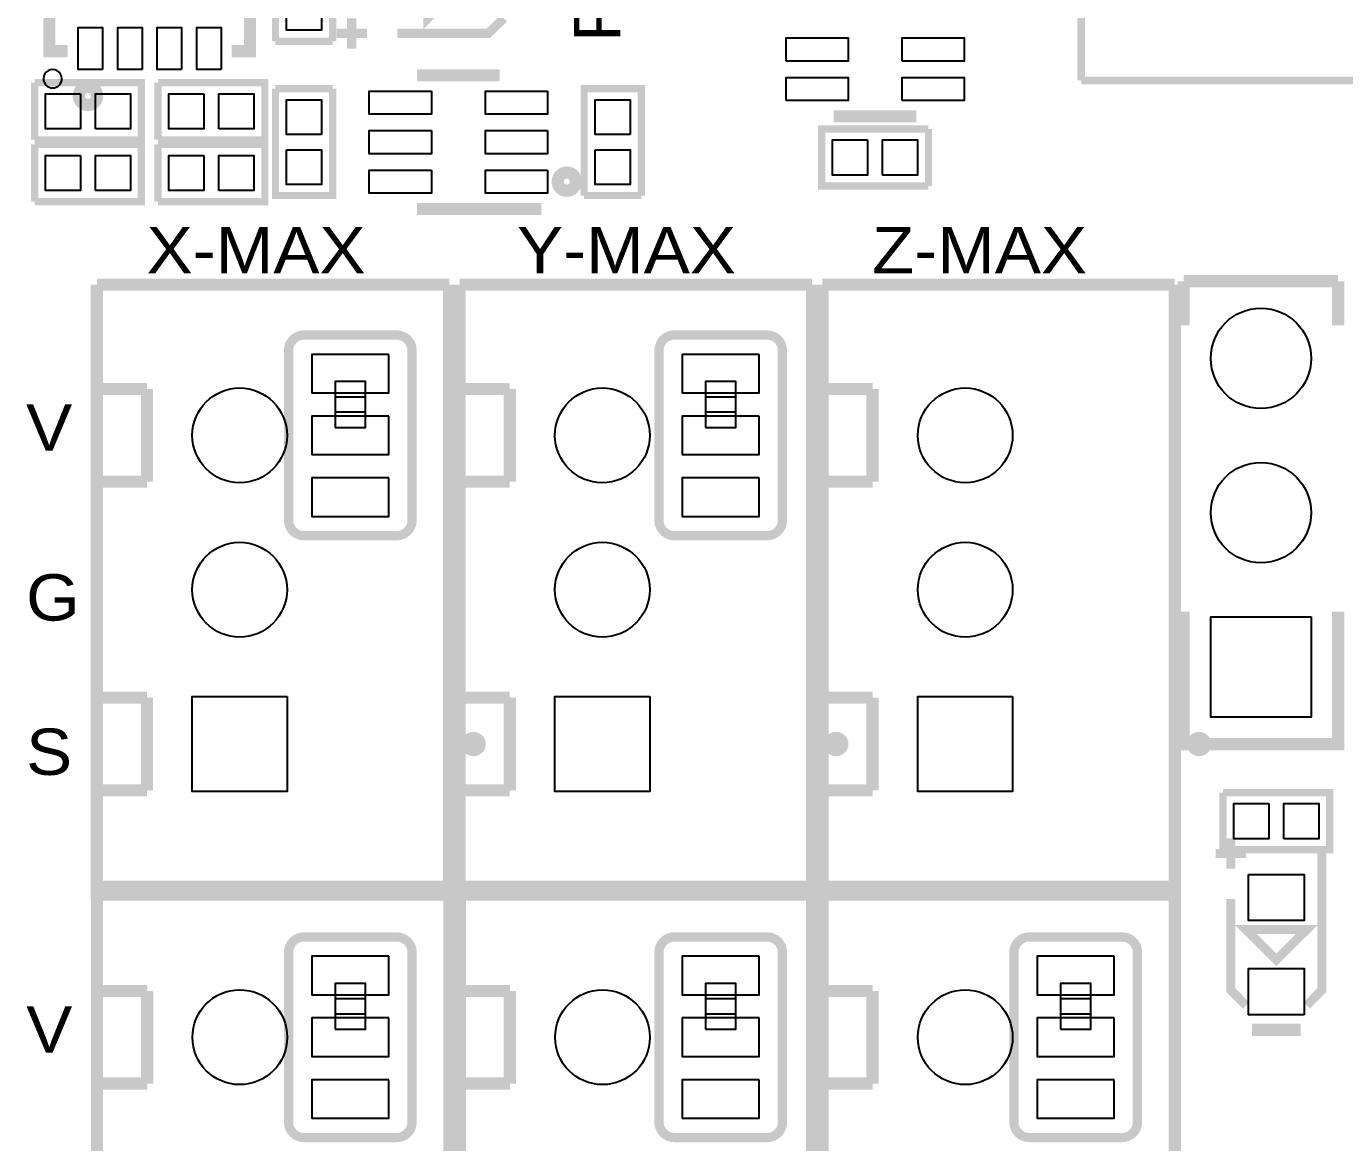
# Model space of a CAD drawing. Extents: x 27 to 210, y 6 to 115.
# Drawn here: x 170.18 to 191.88, y 59.99 to 78.36 of the extents above; entities that cross this region are included whole.
import ezdxf

# ---------------------------------------------------------------- set-up
doc = ezdxf.new("R2010")
doc.units = 0
doc.header["$MEASUREMENT"] = 0
for name, color, linetype in [('BOTTOM', 132, 'CONTINUOUS'), ('SILKSCREEN_BOTTOM', 230, 'CONTINUOUS'), ('SILKSCREEN_TOP', 7, 'CONTINUOUS'), ('TOP', 1, 'CONTINUOUS')]:
    doc.layers.add(name, color=color, linetype=linetype)

msp = doc.modelspace()

# ---------------------------------------------------------------- linework, layer by layer
at = {"layer": 'BOTTOM'}
for points in [[(176.149, 72.9615), (174.879, 72.9615), (174.879, 72.3265), (176.149, 72.3265)], [(182.245, 72.9615), (180.975, 72.9615), (180.975, 72.3265), (182.245, 72.3265)], [(175.26381, 72.01281), (175.76419, 72.01281), (175.76419, 72.51319), (175.26381, 72.51319)], [(181.35981, 72.01281), (181.86019, 72.01281), (181.86019, 72.51319), (181.35981, 72.51319)], [(175.26381, 71.75881), (175.76419, 71.75881), (175.76419, 72.25919), (175.26381, 72.25919)], [(181.35981, 71.75881), (181.86019, 71.75881), (181.86019, 72.25919), (181.35981, 72.25919)], [(176.149, 71.9455), (174.879, 71.9455), (174.879, 71.3105), (176.149, 71.3105)], [(182.245, 71.9455), (180.975, 71.9455), (180.975, 71.3105), (182.245, 71.3105)], [(176.149, 70.9295), (174.879, 70.9295), (174.879, 70.2945), (176.149, 70.2945)], [(182.245, 70.9295), (180.975, 70.9295), (180.975, 70.2945), (182.245, 70.2945)], [(191.3255, 68.64096), (191.3255, 66.98996), (189.6745, 66.98996), (189.6745, 68.64096)], [(174.4726, 67.32778), (174.4726, 65.76822), (172.91304, 65.76822), (172.91304, 67.32778)], [(180.4416, 67.32778), (180.4416, 65.76822), (178.88204, 65.76822), (178.88204, 67.32778)], [(186.41314, 67.32778), (186.41314, 65.76822), (184.85358, 65.76822), (184.85358, 67.32778)], [(176.149, 63.0555), (174.879, 63.0555), (174.879, 62.4205), (176.149, 62.4205)], [(182.245, 63.0555), (180.975, 63.0555), (180.975, 62.4205), (182.245, 62.4205)], [(188.087, 63.0555), (186.817, 63.0555), (186.817, 62.4205), (188.087, 62.4205)], [(175.26381, 62.10681), (175.76419, 62.10681), (175.76419, 62.60719), (175.26381, 62.60719)], [(181.35981, 62.10681), (181.86019, 62.10681), (181.86019, 62.60719), (181.35981, 62.60719)], [(187.20181, 62.10681), (187.70219, 62.10681), (187.70219, 62.60719), (187.20181, 62.60719)], [(175.26381, 61.85281), (175.76419, 61.85281), (175.76419, 62.35319), (175.26381, 62.35319)], [(181.35981, 61.85281), (181.86019, 61.85281), (181.86019, 62.35319), (181.35981, 62.35319)], [(187.20181, 61.85281), (187.70219, 61.85281), (187.70219, 62.35319), (187.20181, 62.35319)], [(176.149, 62.0395), (174.879, 62.0395), (174.879, 61.4045), (176.149, 61.4045)], [(182.245, 62.0395), (180.975, 62.0395), (180.975, 61.4045), (182.245, 61.4045)], [(188.087, 62.0395), (186.817, 62.0395), (186.817, 61.4045), (188.087, 61.4045)], [(176.149, 61.0235), (174.879, 61.0235), (174.879, 60.3885), (176.149, 60.3885)], [(182.245, 61.0235), (180.975, 61.0235), (180.975, 60.3885), (182.245, 60.3885)], [(188.087, 61.0235), (186.817, 61.0235), (186.817, 60.3885), (188.087, 60.3885)]]:
    msp.add_lwpolyline(points, close=True, dxfattribs=at)
for centre, radius in [((190.5, 72.89546), 0.8255), ((173.69282, 71.628), 0.77978), ((179.66182, 71.628), 0.77978), ((185.63336, 71.628), 0.77978), ((190.5, 70.35546), 0.8255), ((173.69282, 69.088), 0.77978), ((179.66182, 69.088), 0.77978), ((185.63336, 69.088), 0.77978), ((173.69536, 61.722), 0.77978), ((179.66436, 61.722), 0.77978), ((185.63336, 61.722), 0.77978)]:
    msp.add_circle(centre, radius, dxfattribs=at)
at = {"layer": 'SILKSCREEN_BOTTOM', "const_width": 0.1524}
for points in [[(174.498, 73.025, -0.414214), (174.752, 73.279)], [(176.276, 73.279, -0.414214), (176.53, 73.025)], [(180.594, 73.025, -0.414214), (180.848, 73.279)], [(182.372, 73.279, -0.414214), (182.626, 73.025)], [(174.752, 69.977, -0.414214), (174.498, 70.231)], [(176.53, 70.231, -0.414214), (176.276, 69.977)], [(180.848, 69.977, -0.414214), (180.594, 70.231)], [(182.626, 70.231, -0.414214), (182.372, 69.977)], [(174.498, 63.119, -0.414214), (174.752, 63.373)], [(176.276, 63.373, -0.414214), (176.53, 63.119)], [(180.594, 63.119, -0.414214), (180.848, 63.373)], [(182.372, 63.373, -0.414214), (182.626, 63.119)], [(186.436, 63.119, -0.414214), (186.69, 63.373)], [(188.214, 63.373, -0.414214), (188.468, 63.119)], [(174.752, 60.071, -0.414214), (174.498, 60.325)], [(176.53, 60.325, -0.414214), (176.276, 60.071)], [(180.848, 60.071, -0.414214), (180.594, 60.325)], [(182.626, 60.325, -0.414214), (182.372, 60.071)], [(186.69, 60.071, -0.414214), (186.436, 60.325)], [(188.468, 60.325, -0.414214), (188.214, 60.071)]]:
    msp.add_lwpolyline(points, format="xyb", dxfattribs=at)
for points in [[(176.276, 73.279), (174.752, 73.279)], [(182.372, 73.279), (180.848, 73.279)], [(174.498, 73.025), (174.498, 70.231)], [(176.53, 73.025), (176.53, 70.231)], [(180.594, 73.025), (180.594, 70.231)], [(182.626, 73.025), (182.626, 70.231)], [(176.276, 69.977), (174.752, 69.977)], [(182.372, 69.977), (180.848, 69.977)], [(176.276, 63.373), (174.752, 63.373)], [(182.372, 63.373), (180.848, 63.373)], [(188.214, 63.373), (186.69, 63.373)], [(174.498, 63.119), (174.498, 60.325)], [(176.53, 63.119), (176.53, 60.325)], [(180.594, 63.119), (180.594, 60.325)], [(182.626, 63.119), (182.626, 60.325)], [(186.436, 63.119), (186.436, 60.325)], [(188.468, 63.119), (188.468, 60.325)], [(176.276, 60.071), (174.752, 60.071)], [(182.372, 60.071), (180.848, 60.071)], [(188.214, 60.071), (186.69, 60.071)]]:
    msp.add_lwpolyline(points, dxfattribs=at)
at = {"layer": 'SILKSCREEN_TOP'}
for points, const_width in [([(187.54344, 82.169), (187.54344, 77.47)], 0.127), ([(170.86326, 81.0514), (170.561, 81.0514), (170.561, 77.9526), (170.86326, 77.9526)], 0.20066), ([(173.56074, 81.0514), (173.863, 81.0514), (173.863, 77.9526), (173.56074, 77.9526)], 0.20066), ([(174.2821, 78.11516), (174.2821, 79.87284), (175.2219, 79.87284), (175.2219, 78.11516)], 0.11938), ([(177.28692, 78.994), (176.78908, 78.49362), (176.78908, 79.49438), (177.28692, 78.994)], 0.14986), ([(175.53686, 78.49362), (175.53686, 77.99324)], 0.14986), ([(178.03876, 78.49362), (177.7873, 78.2447), (176.2887, 78.2447)], 0.14986), ([(174.2821, 78.11516), (175.2219, 78.11516)], 0.11938), ([(175.78832, 78.2447), (175.28794, 78.2447)], 0.14986), ([(170.31716, 77.4319), (170.31716, 76.4921)], 0.11938), ([(170.31716, 77.4319), (172.07484, 77.4319), (172.07484, 76.4921), (170.31716, 76.4921)], 0.11938), ([(172.34916, 77.4319), (172.34916, 76.4921)], 0.11938), ([(172.34916, 77.4319), (174.10684, 77.4319), (174.10684, 76.4921), (172.34916, 76.4921)], 0.11938), ([(177.97272, 77.55382), (176.61128, 77.55382)], 0.20066), ([(187.54344, 77.47), (196.43344, 77.47)], 0.127), ([(175.2219, 77.33284), (174.2821, 77.33284)], 0.11938), ([(175.2219, 77.33284), (175.2219, 75.57516), (174.2821, 75.57516), (174.2821, 77.33284)], 0.11938), ([(179.3621, 75.57516), (179.3621, 77.33284), (180.3019, 77.33284), (180.3019, 75.57516)], 0.11938), ([(183.46928, 76.87818), (184.83072, 76.87818)], 0.20066), ([(185.02884, 75.7301), (183.27116, 75.7301), (183.27116, 76.6699), (185.02884, 76.6699)], 0.11938), ([(185.02884, 75.7301), (185.02884, 76.6699)], 0.11938), ([(170.31716, 76.4159), (170.31716, 75.4761)], 0.11938), ([(170.31716, 76.4159), (172.07484, 76.4159), (172.07484, 75.4761), (170.31716, 75.4761)], 0.11938), ([(172.34916, 76.4159), (172.34916, 75.4761)], 0.11938), ([(172.34916, 76.4159), (174.10684, 76.4159), (174.10684, 75.4761), (172.34916, 75.4761)], 0.11938), ([(179.3621, 75.57516), (180.3019, 75.57516)], 0.11938), ([(178.65598, 75.35418), (176.61128, 75.35418)], 0.20066), ([(171.34332, 74.10704), (171.34332, 64.88684)], 0.20066), ([(177.14214, 74.10704), (171.34332, 74.10704)], 0.20066), ([(177.14214, 67.42684), (177.14214, 74.10704)], 0.20066), ([(177.31232, 74.10704), (177.31232, 64.88684)], 0.20066), ([(183.11114, 74.10704), (177.31232, 74.10704)], 0.20066), ([(183.11114, 67.42684), (183.11114, 74.10704)], 0.20066), ([(183.28386, 74.10704), (183.28386, 64.88684)], 0.20066), ([(189.08268, 74.10704), (183.28386, 74.10704)], 0.20066), ([(189.08268, 67.42684), (189.08268, 74.10704)], 0.20066), ([(191.77, 74.16546), (189.23, 74.16546)], 0.20066), ([(189.23, 74.16546), (189.23, 73.43648)], 0.20066), ([(191.77, 73.43648), (191.77, 74.16546)], 0.20066), ([(171.34332, 72.39), (172.16882, 72.39)], 0.20066), ([(172.16882, 72.39), (172.16882, 70.866)], 0.20066), ([(177.31232, 72.39), (178.13782, 72.39)], 0.20066), ([(178.13782, 72.39), (178.13782, 70.866)], 0.20066), ([(183.28386, 72.39), (184.10936, 72.39)], 0.20066), ([(184.10936, 72.39), (184.10936, 70.866)], 0.20066), ([(172.16882, 70.866), (171.34332, 70.866)], 0.20066), ([(178.13782, 70.866), (177.31232, 70.866)], 0.20066), ([(184.10936, 70.866), (183.28386, 70.866)], 0.20066), ([(191.77, 68.72478), (191.77, 66.54546), (189.23, 66.54546), (189.23, 68.72478)], 0.20066), ([(177.14214, 67.42684), (177.14214, 64.06896), (171.34332, 64.06896), (171.34332, 67.42684)], 0.20066), ([(183.11114, 67.42684), (183.11114, 64.06896), (177.31232, 64.06896), (177.31232, 67.42684)], 0.20066), ([(189.08268, 67.42684), (189.08268, 64.06896), (183.28386, 64.06896), (183.28386, 67.42684)], 0.20066), ([(171.34332, 67.31), (172.16882, 67.31)], 0.20066), ([(172.16882, 67.31), (172.16882, 65.786)], 0.20066), ([(177.31232, 67.31), (178.13782, 67.31)], 0.20066), ([(178.13782, 67.31), (178.13782, 65.786)], 0.20066), ([(183.28386, 67.31), (184.10936, 67.31)], 0.20066), ([(184.10936, 67.31), (184.10936, 65.786)], 0.20066), ([(172.16882, 65.786), (171.34332, 65.786)], 0.20066), ([(178.13782, 65.786), (177.31232, 65.786)], 0.20066), ([(184.10936, 65.786), (183.28386, 65.786)], 0.20066), ([(189.87516, 65.7479), (189.87516, 64.8081)], 0.11938), ([(189.87516, 65.7479), (191.63284, 65.7479), (191.63284, 64.8081), (189.87516, 64.8081)], 0.11938), ([(190.0047, 64.49568), (190.0047, 64.99606)], 0.14986), ([(190.25362, 64.74714), (189.75324, 64.74714)], 0.14986), ([(191.5033, 64.74714), (191.5033, 62.4967), (191.25438, 62.24524)], 0.14986), ([(171.34586, 64.20104), (171.34586, 54.98084)], 0.20066), ([(177.14468, 64.20104), (171.34586, 64.20104)], 0.20066), ([(177.14468, 57.52084), (177.14468, 64.20104)], 0.20066), ([(177.31486, 64.20104), (177.31486, 54.98084)], 0.20066), ([(183.11368, 64.20104), (177.31486, 64.20104)], 0.20066), ([(183.11368, 57.52084), (183.11368, 64.20104)], 0.20066), ([(183.28386, 64.20104), (183.28386, 54.98084)], 0.20066), ([(189.08268, 64.20104), (183.28386, 64.20104)], 0.20066), ([(189.08268, 57.52084), (189.08268, 64.20104)], 0.20066), ([(190.25362, 62.24524), (190.0047, 62.4967), (190.0047, 63.9953)], 0.14986), ([(190.754, 62.99708), (190.25362, 63.49492), (191.25438, 63.49492), (190.754, 62.99708)], 0.14986), ([(171.34586, 62.484), (172.17136, 62.484)], 0.20066), ([(172.17136, 62.484), (172.17136, 60.96)], 0.20066), ([(177.31486, 62.484), (178.14036, 62.484)], 0.20066), ([(178.14036, 62.484), (178.14036, 60.96)], 0.20066), ([(183.28386, 62.484), (184.10936, 62.484)], 0.20066), ([(184.10936, 62.484), (184.10936, 60.96)], 0.20066), ([(191.15278, 61.84392), (190.35522, 61.84392)], 0.20066), ([(172.17136, 60.96), (171.34586, 60.96)], 0.20066), ([(178.14036, 60.96), (177.31486, 60.96)], 0.20066), ([(184.10936, 60.96), (183.28386, 60.96)], 0.20066)]:
    msp.add_lwpolyline(points, dxfattribs=dict(at, const_width=const_width))
msp.add_lwpolyline([(170.76674, 77.49794, 1), (170.46326, 77.49806, 1)], format="xyb", close=True, dxfattribs=at)
at = {"layer": 'SILKSCREEN_TOP', "const_width": 0.20066}
for points in [[(171.34586, 77.216, 1), (171.04614, 77.216, 1), (171.34586, 77.216)], [(179.22748, 75.80376, 1.001603), (178.92776, 75.80376, 0.9984), (179.22748, 75.80376)], [(177.64252, 66.548, 1), (177.44186, 66.548, 1), (177.64252, 66.548)], [(183.61152, 66.548, 1), (183.41086, 66.548, 1), (183.61152, 66.548)], [(189.58306, 66.548, 1), (189.3824, 66.548, 1), (189.58306, 66.548)]]:
    msp.add_lwpolyline(points, format="xyb", dxfattribs=at)
at = {"layer": 'TOP'}
for points in [[(174.46244, 78.86954), (175.04156, 78.86954), (175.04156, 78.2955), (174.46244, 78.2955)], [(171.43603, 77.65034), (171.03725, 77.65034), (171.03725, 78.34122), (171.43603, 78.34122)], [(172.08627, 77.65034), (171.68749, 77.65034), (171.68749, 78.34122), (172.08627, 78.34122)], [(172.73651, 77.65034), (172.33773, 77.65034), (172.33773, 78.34122), (172.73651, 78.34122)], [(173.38675, 77.65034), (172.98797, 77.65034), (172.98797, 78.34122), (173.38675, 78.34122)], [(182.68442, 77.7875), (182.68442, 78.1685), (183.7055, 78.1685), (183.7055, 77.7875)], [(184.5945, 77.7875), (184.5945, 78.1685), (185.61558, 78.1685), (185.61558, 77.7875)], [(182.68442, 77.13726), (182.68442, 77.51826), (183.7055, 77.51826), (183.7055, 77.13726)], [(184.5945, 77.13726), (184.5945, 77.51826), (185.61558, 77.51826), (185.61558, 77.13726)], [(171.07154, 77.25156), (171.07154, 76.67244), (170.4975, 76.67244), (170.4975, 77.25156)], [(171.32046, 76.67244), (171.32046, 77.25156), (171.8945, 77.25156), (171.8945, 76.67244)], [(173.10354, 77.25156), (173.10354, 76.67244), (172.5295, 76.67244), (172.5295, 77.25156)], [(173.35246, 76.67244), (173.35246, 77.25156), (173.9265, 77.25156), (173.9265, 76.67244)], [(176.8475, 77.29474), (176.8475, 76.91374), (175.82642, 76.91374), (175.82642, 77.29474)], [(178.75758, 77.29474), (178.75758, 76.91374), (177.7365, 76.91374), (177.7365, 77.29474)], [(175.04156, 76.57846), (174.46244, 76.57846), (174.46244, 77.1525), (175.04156, 77.1525)], [(180.12156, 76.57846), (179.54244, 76.57846), (179.54244, 77.1525), (180.12156, 77.1525)], [(176.8475, 76.6445), (176.8475, 76.2635), (175.82642, 76.2635), (175.82642, 76.6445)], [(178.75758, 76.6445), (178.75758, 76.2635), (177.7365, 76.2635), (177.7365, 76.6445)], [(184.02554, 76.48956), (184.02554, 75.91044), (183.4515, 75.91044), (183.4515, 76.48956)], [(184.27446, 75.91044), (184.27446, 76.48956), (184.8485, 76.48956), (184.8485, 75.91044)], [(171.07154, 76.23556), (171.07154, 75.65644), (170.4975, 75.65644), (170.4975, 76.23556)], [(171.32046, 75.65644), (171.32046, 76.23556), (171.8945, 76.23556), (171.8945, 75.65644)], [(173.10354, 76.23556), (173.10354, 75.65644), (172.5295, 75.65644), (172.5295, 76.23556)], [(173.35246, 75.65644), (173.35246, 76.23556), (173.9265, 76.23556), (173.9265, 75.65644)], [(174.46244, 76.32954), (175.04156, 76.32954), (175.04156, 75.7555), (174.46244, 75.7555)], [(179.54244, 76.32954), (180.12156, 76.32954), (180.12156, 75.7555), (179.54244, 75.7555)], [(176.8475, 75.99426), (176.8475, 75.61326), (175.82642, 75.61326), (175.82642, 75.99426)], [(178.75758, 75.99426), (178.75758, 75.61326), (177.7365, 75.61326), (177.7365, 75.99426)], [(191.3255, 68.64096), (191.3255, 66.98996), (189.6745, 66.98996), (189.6745, 68.64096)], [(174.4726, 67.32778), (174.4726, 65.76822), (172.91304, 65.76822), (172.91304, 67.32778)], [(180.4416, 67.32778), (180.4416, 65.76822), (178.88204, 65.76822), (178.88204, 67.32778)], [(186.41314, 67.32778), (186.41314, 65.76822), (184.85358, 65.76822), (184.85358, 67.32778)], [(190.62954, 65.56756), (190.62954, 64.98844), (190.0555, 64.98844), (190.0555, 65.56756)], [(190.87846, 64.98844), (190.87846, 65.56756), (191.4525, 65.56756), (191.4525, 64.98844)], [(190.29426, 64.40043), (191.21374, 64.40043), (191.21374, 63.64097), (190.29426, 63.64097)], [(191.21374, 62.09157), (190.29426, 62.09157), (190.29426, 62.85103), (191.21374, 62.85103)]]:
    msp.add_lwpolyline(points, close=True, dxfattribs=at)
for centre, radius in [((190.5, 72.89546), 0.8255), ((173.69282, 71.628), 0.77978), ((179.66182, 71.628), 0.77978), ((185.63336, 71.628), 0.77978), ((190.5, 70.35546), 0.8255), ((173.69282, 69.088), 0.77978), ((179.66182, 69.088), 0.77978), ((185.63336, 69.088), 0.77978), ((173.69536, 61.722), 0.77978), ((179.66436, 61.722), 0.77978), ((185.63336, 61.722), 0.77978)]:
    msp.add_circle(centre, radius, dxfattribs=at)

# ---------------------------------------------------------------- texts
at = {"layer": 'SILKSCREEN_TOP', "width": 1.116667}
msp.add_text('FAN5', height=0.762, rotation=90, dxfattribs=at).set_placement((179.959, 78.09992))
for s, p in [('X-MAX', (172.1612, 74.295)), ('Y-MAX', (178.2572, 74.295)), ('Z-MAX', (184.0992, 74.295)), ('V', (170.17746, 71.374)), ('G', (170.17746, 68.58)), ('S', (170.17746, 66.04)), ('V', (170.18, 61.468))]:
    msp.add_text(s, height=0.762, dxfattribs=at).set_placement(p)

doc.saveas('drawing.dxf')
